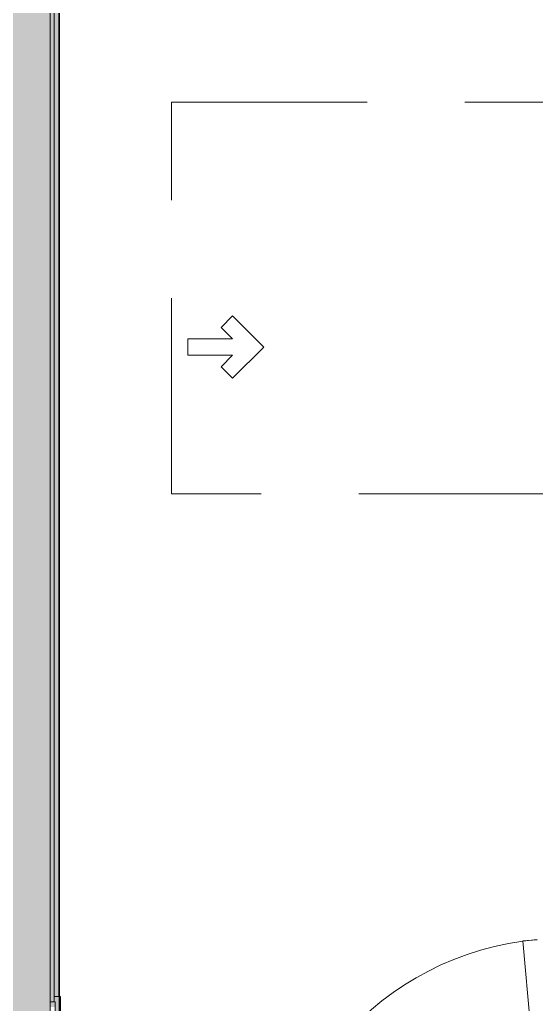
# Model space of a CAD drawing. Header units: inches. Extents: x 6 to 8416, y -388 to 6104.
# Drawn here: x 7582.6 to 7645.9, y 594.4 to 715.1 of the extents above; entities that cross this region are included whole.
import ezdxf

# ---------------------------------------------------------------- set-up
doc = ezdxf.new("R2010")
doc.units = ezdxf.units.IN
doc.header["$MEASUREMENT"] = 0
doc.linetypes.add('Hidden 1_16_', pattern=[36, 24, -12])
for name, color, linetype, lineweight in [('A-DOOR', 31, 'Continuous', 18), ('A-GENM', 13, 'Continuous', 18), ('A-ROOM', 32, 'Continuous', 13), ('A-WALL', 113, 'Continuous', 25), ('A-WALL-PATT', 111, 'Continuous', 35), ('I-WALL', 2, 'Continuous', 25)]:
    doc.layers.add(name, color=color, linetype=linetype, lineweight=lineweight)

# ---------------------------------------------------------------- blocks, each defined once
blk = doc.blocks.new('GM Door Push Clearance-ICC ADA-AM - GM Door Push Clearance-ICC ADA-AM-5890567-LEVEL 3 - PLAN Copy 1 Copy 1')
at = {"layer": 'A-GENM', "linetype": 'Hidden 1_16_', "lineweight": 9}
for p, q in [((-30, -51.88), (-30, -3.88)), ((-18, -3.88), (18, -3.88)), ((18, -4.88), (18, -51.88)), ((-3.83, -44.38), (0, -40.55)), ((3.83, -44.38), (0, -40.55)), ((-2.41, -45.79), (-3.83, -44.38)), ((-1, -44.38), (-2.41, -45.79)), ((-1, -49.88), (-1, -44.38)), ((1, -44.38), (2.41, -45.79)), ((1, -49.88), (1, -44.38)), ((2.41, -45.79), (3.83, -44.38)), ((1, -49.88), (-1, -49.88)), ((18, -51.88), (-30, -51.88))]:
    blk.add_line(p, q, dxfattribs=at)
blk = doc.blocks.new('Double-Flush-ICC ADA-AM - 72_ x 84_-20-17644370-LEVEL 3 - PLAN Copy 1 Copy 1')
at = {"layer": 'A-DOOR'}
for p, q in [((35.85, 5.37), (71.71, 8.51)), ((71.71, 8.51), (71.86, 6.76))]:
    blk.add_line(p, q, dxfattribs=at)
at = {"layer": 'A-DOOR', "lineweight": 9}
blk.add_arc((36, 3.62), 36, 5, 180, dxfattribs=at)

msp = doc.modelspace()

# ---------------------------------------------------------------- hatches: boundary and pattern name
at = {"layer": 'A-WALL-PATT'}
h = msp.add_hatch(color=10, dxfattribs=at)
h.paths.add_polyline_path([(7587.41533733, 595.31077679), (7587.41533733, 782.31077679), (7586.79033733, 782.31077679), (7586.79033733, 595.31077679)])
h.paths.add_polyline_path([(7586.79033733, 818.31077679), (7587.41533733, 818.31077679), (7587.41533733, 822.31077679), (7586.79033733, 822.31077679)])
at = {"layer": 'I-WALL'}
h = msp.add_hatch(color=10, dxfattribs=at)
h.paths.add_polyline_path([(7586.29033733, 593.56077679), (7586.29033733, 782.31077679), (7580.79033733, 782.31077679), (7580.79033733, 593.56077679), (7581.55553685, 593.56077679)])
h.paths.add_polyline_path([(7580.79033733, 818.31077679), (7586.29033733, 818.31077679), (7586.16533733, 823.56077679), (7580.79033733, 823.56077679), (7580.79033733, 822.31077679)])
h = msp.add_hatch(color=10, dxfattribs=at)
h.paths.add_polyline_path([(7586.79033733, 594.68577679), (7586.79033733, 782.31077679), (7586.29033733, 782.31077679), (7586.29033733, 594.68577679)])
h.paths.add_polyline_path([(7586.79033733, 818.31077679), (7586.79033733, 822.93577679), (7586.29033733, 822.93577679), (7586.29033733, 818.31077679)])
h = msp.add_hatch(color=10, dxfattribs=at)
h.paths.add_polyline_path([(7497.19928685, 594.68577679), (7580.16533733, 594.68577679), (7580.16533733, 595.31077679), (7344.04033733, 595.31077679), (7344.04033733, 594.68577679), (7480.32803685, 594.68577679)])
h.paths.add_polyline_path([(7587.54033733, 594.68577679), (7587.41533733, 595.31077679), (7586.79033733, 595.31077679), (7586.91533733, 594.68577679)])
h = msp.add_hatch(color=10, dxfattribs=at)
h.paths.add_polyline_path([(7586.29033733, 594.06077679), (7586.91533733, 594.06077679), (7586.79033733, 594.68577679), (7586.29033733, 594.68577679)])
h.paths.add_polyline_path([(7480.32803685, 594.06077679), (7580.79033733, 594.06077679), (7580.79033733, 594.68577679), (7344.66533733, 594.68577679), (7344.66533733, 594.06077679), (7446.58553685, 594.06077679)])
h = msp.add_hatch(color=10, dxfattribs=at)
h.paths.add_polyline_path([(7587.54033733, 379.06077679), (7587.54033733, 476.68577679), (7586.91533733, 476.68577679), (7586.91533733, 379.06077679)])
h.paths.add_polyline_path([(7587.54033733, 517.68577679), (7587.54033733, 594.68577679), (7586.91533733, 594.68577679), (7586.91533733, 517.68577679)])

# ---------------------------------------------------------------- linework, layer by layer
at = {"layer": 'A-ROOM', "lineweight": 9, "flags": 128}
msp.add_lwpolyline([(7146.66533733, 1507.18577679), (7492.29033733, 1507.18577679), (7495.97814332, 1507.18577679), (7587.41533733, 1507.18577679), (7587.41533733, 1374.56077679), (7587.41533733, 1338.43577679), (7587.41533733, 922.62327679), (7587.41533733, 914.56077679), (7587.41533733, 826.31077679), (7587.41533733, 727.12327679), (7587.41533733, 592.68577679), (7587.54033733, 592.68577679), (7587.54033733, 376.68577679), (7581.79033733, 376.68577679), (7581.79033733, 269.18577679), (7697.16533733, 269.18577679), (7697.16533733, 482.43577679), (7649.16533733, 482.43577679), (7649.16533733, 575.31077679), (7649.16533733, 652.93577679), (7649.16533733, 829.81077679), (7649.16533733, 1030.81077679), (7649.16533733, 1568.93577679), (6922.04033733, 1568.93577679)], dxfattribs=at)
at = {"layer": 'A-WALL', "lineweight": 9}
for p, q in [((7586.29033733, 517.68577679), (7586.29033733, 782.31077679)), ((7586.79033733, 594.68577679), (7586.79033733, 782.31077679)), ((7586.79033733, 595.31077679), (7587.41533733, 595.31077679)), ((7586.91533733, 594.68577679), (7586.29033733, 594.68577679)), ((7586.91533733, 517.68577679), (7586.91533733, 594.68577679))]:
    msp.add_line(p, q, dxfattribs=at)
at = {"layer": 'I-WALL', "lineweight": 35}
for p, q in [((7587.41533733, 595.31077679), (7587.41533733, 782.31077679)), ((7587.54033733, 595.31077679), (7587.41533733, 595.31077679)), ((7587.54033733, 517.68577679), (7587.54033733, 595.31077679))]:
    msp.add_line(p, q, dxfattribs=at)

# ---------------------------------------------------------------- block references
at = {"layer": 'A-DOOR', "rotation": 90}
msp.add_blockref('Double-Flush-ICC ADA-AM - 72_ x 84_-20-17644370-LEVEL 3 - PLAN Copy 1 Copy 1', (7652.79033733, 530.43577679), dxfattribs=at)
at = {"layer": 'A-GENM', "linetype": 'Hidden 1_16_', "lineweight": 9, "rotation": 270}
msp.add_blockref('GM Door Push Clearance-ICC ADA-AM - GM Door Push Clearance-ICC ADA-AM-5890567-LEVEL 3 - PLAN Copy 1 Copy 1', (7653.04033733, 674.93577679), dxfattribs=at)

doc.saveas('drawing.dxf')
